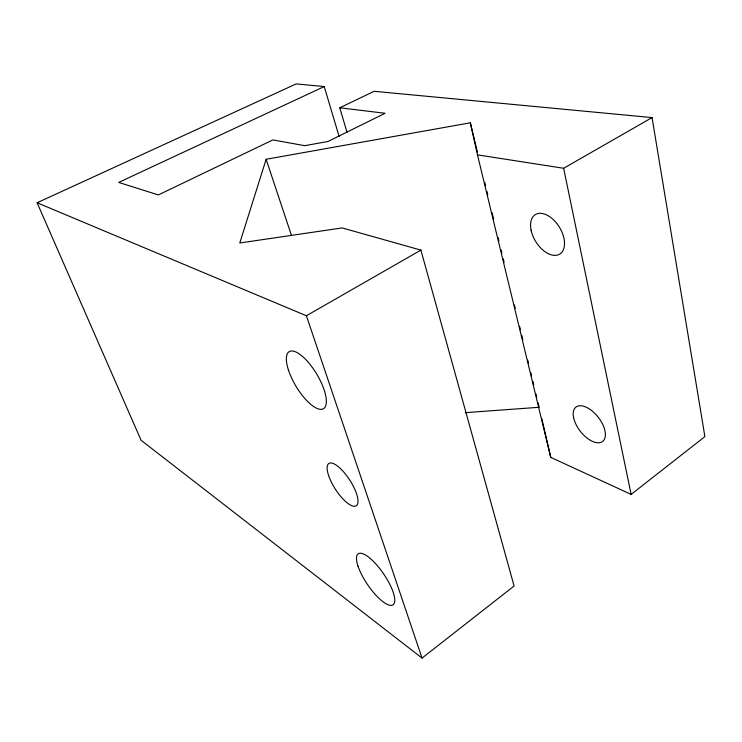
<?xml version="1.0" encoding="UTF-8"?>
<svg xmlns="http://www.w3.org/2000/svg" width="742" height="742" viewBox="0 0 742 742"><rect width="100%" height="100%" fill="white"/><g stroke="black" fill="none" stroke-linecap="round" stroke-linejoin="round"><path stroke-width="1.11" d="M477.412 152.045L470.335 122.81L266.137 159.28L239.787 242.986L342.183 227.924L420.899 250.11L514.095 586.013L422.05 658.089L141.091 440.284L37.1 202.761L296.169 83.911L324.226 86.573L339.122 136.463M470.335 122.81L477.468 154.855L550.759 457.378L631.127 494.395L704.9 436.63L652.051 117.588L374.126 91.294L339.78 107.785L346.978 132.215M37.1 202.761L306.4 315.758L420.899 250.11M477.468 154.855L563.642 168.276L652.051 117.588M324.226 86.573L118.683 182.421L158.361 194.933L272.88 139.923L304.767 145.682L327.973 141.481L385.061 113.276L339.78 107.785M465.206 412.663L539.184 407.284L538.089 402.785M306.4 315.758L422.05 658.089M266.137 159.28L291.346 235.103M484.758 182.402L485.574 185.778M486.938 191.399L487.754 194.775M492.104 212.759L493.736 219.511M498.086 237.496L498.902 240.872M501.082 249.868L501.898 253.245M503.262 258.865L504.078 262.241M514.419 304.962L515.236 308.338M519.586 326.332L520.402 329.698M521.765 335.319L522.85 339.817M527.747 360.065L528.564 363.432M530.743 372.428L531.56 375.804M532.923 381.425L533.739 384.801M535.909 393.789L536.735 397.165M541.753 418.414L550.759 457.378M563.642 168.276L631.127 494.395M531.096 230.224A23.215 13.857 58.2 0 0 559.431 254.283A23.215 13.857 58.2 0 0 552.085 218.538A23.215 13.857 58.2 0 0 531.096 230.224M573.575 417.551A21.768 11.39 52.1 0 0 600.222 442.594A21.768 11.39 52.1 0 0 594.073 412.654A21.768 11.39 52.1 0 0 573.575 417.551M328.613 475.566A25.209 8.514 57.1 0 0 355.297 506.192A25.209 8.514 57.1 0 0 343.824 472.125A25.209 8.514 57.1 0 0 328.613 475.566M358.015 566.174A30.886 9.665 55.7 0 0 390.96 605.389A30.886 9.665 55.7 0 0 377.938 566.35A30.886 9.665 55.7 0 0 358.015 566.174M288.313 369.627A33.307 12.03 59 0 0 322.872 409.018A33.307 12.03 59 0 0 307.874 361.818A33.307 12.03 59 0 0 288.313 369.627"/></g></svg>
